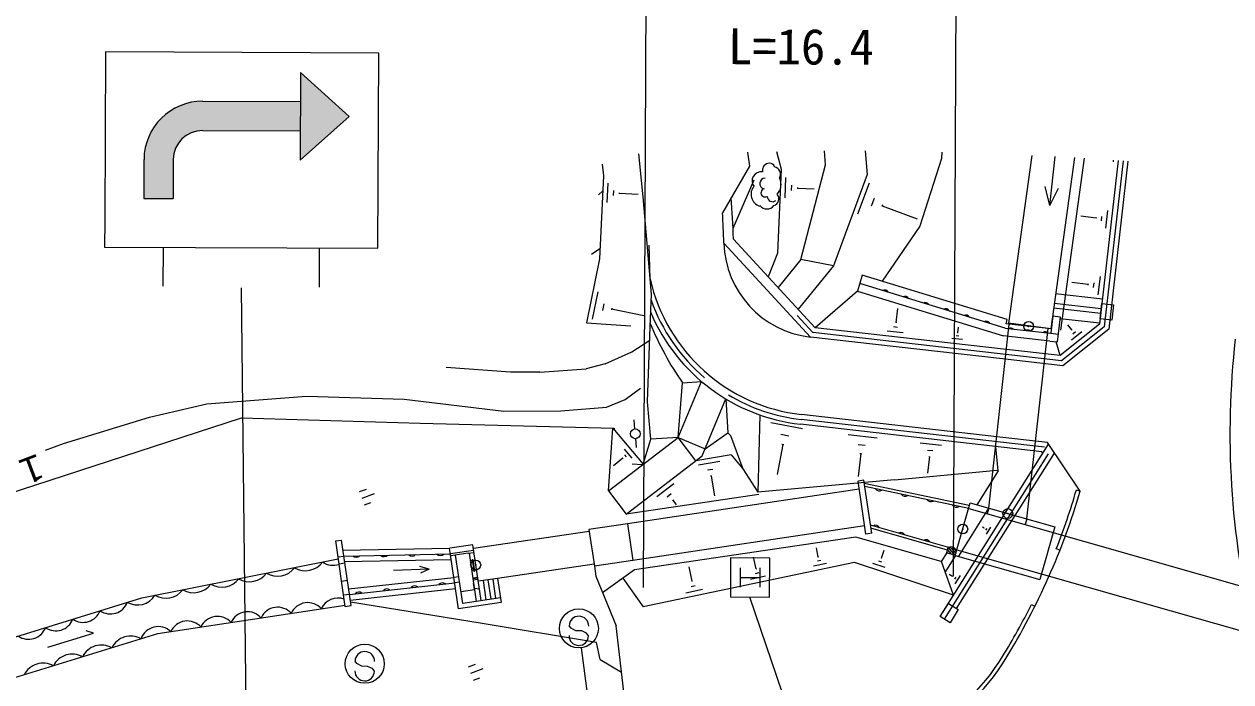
# Model space of a CAD drawing. Units: millimetres, scale not verified. Extents: x 40000 to 680000, y 20000 to 380000.
# Drawn here: x 136750 to 198574, y 310882 to 344597 of the extents above; entities that cross this region are included whole.
import ezdxf
from ezdxf.enums import TextEntityAlignment as Align

# ---------------------------------------------------------------- set-up
doc = ezdxf.new("R2010")
doc.units = ezdxf.units.MM
doc.header["$LTSCALE"] = 1000
doc.header["$PDMODE"] = 32
doc.header["$PDSIZE"] = 500
for name, color, linetype, lineweight in [('M-BGD', 7, 'Continuous', 25), ('M-STR-HTXT', 7, 'Continuous', 13), ('M-STR-STRC', 7, 'Continuous', 25)]:
    doc.layers.add(name, color=color, linetype=linetype, lineweight=lineweight)
doc.styles.add('@ＭＳ ゴシック', font='')
doc.styles.add('ＭＳ ゴシック', font='')
doc.styles.get('@ＭＳ ゴシック').set_extended_font_data('@MS Gothic')
doc.styles.get('ＭＳ ゴシック').set_extended_font_data('MS Gothic')

msp = doc.modelspace()

# ---------------------------------------------------------------- hatches: boundary and pattern name
at = {"layer": 'M-STR-STRC'}
for points in [[(153401, 339863), (150911, 342124), (150904, 340624), (150898, 339124), (150891, 337624)], [(150898, 339124), (150904, 340624), (145905, 340647), (145852, 340647), (145800, 340646), (145748, 340644), (145695, 340641), (145643, 340637), (145591, 340632), (145539, 340627), (145487, 340620), (145435, 340613), (145383, 340604), (145332, 340595), (145281, 340585), (145229, 340574), (145178, 340562), (145128, 340549), (145077, 340535), (145027, 340520), (144977, 340505), (144927, 340488), (144878, 340471), (144829, 340453), (144780, 340434), (144731, 340414), (144683, 340394), (144635, 340372), (144588, 340350), (144541, 340327), (144495, 340303), (144448, 340278), (144403, 340252), (144357, 340226), (144313, 340199), (144268, 340171), (144225, 340142), (144181, 340113), (144139, 340082), (144096, 340052), (144055, 340020), (144014, 339987), (143973, 339954), (143933, 339921), (143894, 339886), (143855, 339851), (143817, 339815), (143779, 339778), (143742, 339741), (143706, 339703), (143671, 339665), (143636, 339626), (143601, 339586), (143568, 339546), (143535, 339505), (143503, 339464), (143472, 339422), (143441, 339379), (143411, 339336), (143382, 339293), (143354, 339249), (143326, 339204), (143300, 339159), (143274, 339114), (143248, 339068), (143224, 339022), (143200, 338975), (143178, 338928), (143156, 338880), (143135, 338832), (143114, 338784), (143095, 338735), (143076, 338686), (143059, 338637), (143042, 338588), (143026, 338538), (143011, 338488), (142997, 338437), (142983, 338387), (142971, 338336), (142959, 338285), (142948, 338233), (142939, 338182), (142930, 338130), (142922, 338079), (142915, 338027), (142909, 337975), (142903, 337923), (142899, 337870), (142896, 337818), (142893, 337766), (142891, 337714), (142891, 337661), (142881, 335661), (144381, 335654), (144391, 337654), (144391, 337680), (144392, 337707), (144393, 337733), (144395, 337759), (144397, 337785), (144400, 337811), (144403, 337837), (144406, 337863), (144410, 337889), (144415, 337915), (144420, 337940), (144425, 337966), (144431, 337991), (144437, 338017), (144444, 338042), (144451, 338067), (144458, 338092), (144466, 338117), (144475, 338142), (144484, 338167), (144493, 338191), (144503, 338216), (144513, 338240), (144523, 338264), (144534, 338288), (144546, 338311), (144557, 338334), (144570, 338358), (144582, 338381), (144595, 338403), (144609, 338426), (144622, 338448), (144636, 338470), (144651, 338492), (144666, 338513), (144681, 338535), (144697, 338556), (144713, 338576), (144729, 338597), (144746, 338617), (144763, 338637), (144781, 338656), (144798, 338675), (144816, 338694), (144835, 338713), (144854, 338731), (144873, 338749), (144892, 338767), (144912, 338784), (144932, 338801), (144952, 338817), (144973, 338834), (144993, 338849), (145015, 338865), (145036, 338880), (145058, 338895), (145080, 338909), (145102, 338923), (145124, 338937), (145147, 338950), (145170, 338963), (145193, 338975), (145216, 338987), (145239, 338999), (145263, 339010), (145287, 339020), (145311, 339031), (145335, 339041), (145360, 339050), (145384, 339059), (145409, 339068), (145434, 339076), (145459, 339084), (145484, 339091), (145509, 339098), (145535, 339104), (145560, 339110), (145586, 339116), (145611, 339121), (145637, 339126), (145663, 339130), (145689, 339134), (145715, 339137), (145741, 339140), (145767, 339142), (145793, 339144), (145819, 339146), (145845, 339147), (145871, 339147), (145898, 339147)]]:
    msp.add_hatch(color=256, dxfattribs=at).paths.add_polyline_path(points)

# ---------------------------------------------------------------- linework, layer by layer
at = {"layer": 'M-BGD'}
for p, q in [((168467, 335751), (168240, 337956)), ((173812, 338034), (173914, 337322)), ((175303, 338066), (175534, 337154)), ((177801, 337383), (177760, 338094)), ((179842, 338095), (179945, 336887)), ((183756, 337701), (182636, 334238)), ((183760, 338037), (183756, 337701)), ((188371, 337871), (187186, 329273)), ((189303, 335296), (189577, 337807)), ((190555, 337755), (189346, 328980)), ((191056, 337725), (189842, 328913)), ((192801, 337611), (191846, 329216)), ((193050, 337589), (192082, 329084)), ((193299, 337567), (192319, 328953)), ((192551, 337628), (192540, 337534)), ((166359, 337417), (166425, 336829)), ((173914, 337322), (172530, 334932)), ((175534, 337154), (175341, 332864)), ((176537, 332534), (177801, 337383)), ((166425, 336829), (166224, 332561)), ((166657, 336452), (166610, 335454)), ((173072, 334133), (174145, 336619)), ((175765, 336741), (175718, 335693)), ((176062, 336334), (176050, 336072)), ((179945, 336887), (178208, 332216)), ((180046, 336441), (179454, 334850)), ((166173, 335842), (166387, 336037)), ((166939, 336064), (166927, 335814)), ((167234, 335956), (167231, 335894)), ((167233, 335925), (168205, 335879)), ((168884, 330748), (168467, 335751)), ((176372, 336222), (176369, 336156)), ((176371, 336189), (177227, 336151)), ((189303, 335296), (189065, 336267)), ((189303, 335296), (189745, 336193)), ((180301, 335667), (180153, 335269)), ((180723, 335340), (180686, 335241)), ((180705, 335291), (182499, 334624)), ((191667, 334657), (190895, 334745)), ((191670, 334685), (191663, 334629)), ((191949, 334739), (191923, 334514)), ((192257, 335045), (192155, 334146)), ((182636, 334238), (180704, 331423)), ((168818, 331544), (168766, 333260)), ((172599, 333375), (177032, 328557)), ((173093, 333576), (177274, 329032)), ((165815, 332811), (166249, 333102)), ((165815, 332810), (166249, 333101)), ((175341, 332864), (174868, 331647)), ((166224, 332561), (165568, 329286)), ((176537, 332534), (175375, 331096)), ((178208, 332216), (176402, 329980)), ((178208, 332216), (176537, 332534)), ((179693, 331737), (179442, 330917)), ((187109, 329459), (179692, 331733)), ((191872, 331657), (191765, 330720)), ((166141, 330874), (165859, 329466)), ((179442, 330917), (177274, 329032)), ((179441, 330914), (186934, 328616)), ((187016, 329010), (179558, 331296)), ((191991, 330499), (189593, 330772)), ((191256, 331252), (190429, 331346)), ((191259, 331282), (191252, 331223)), ((191550, 331338), (191524, 331103)), ((166458, 330262), (166387, 329910)), ((168825, 329074), (168884, 330748)), ((191935, 330002), (189525, 330276)), ((191876, 329486), (191967, 330280)), ((191967, 330280), (192563, 330213)), ((192563, 330213), (192472, 329418)), ((166854, 330045), (166836, 329957)), ((166845, 330001), (168500, 329670)), ((176359, 329657), (177153, 328794)), ((181428, 329306), (181509, 330022)), ((189445, 329645), (189346, 328751)), ((189442, 329645), (189839, 329601)), ((191908, 329764), (189492, 330038)), ((189696, 328309), (189839, 329601)), ((165568, 329286), (167836, 329138)), ((168689, 325243), (168825, 329074)), ((186934, 327934), (177274, 329032)), ((181501, 329050), (181298, 329073)), ((181453, 329303), (181402, 329309)), ((184588, 328774), (184621, 329068)), ((186173, 319789), (187221, 329217)), ((187016, 329010), (189342, 328751)), ((187061, 329231), (187109, 329459)), ((189368, 328978), (187062, 329235)), ((189346, 328980), (187186, 329273)), ((188124, 319233), (189209, 328996)), ((191846, 329216), (189822, 327606)), ((191851, 329267), (189828, 329497)), ((192082, 329084), (189897, 327346)), ((192319, 328953), (189972, 327085)), ((190423, 328927), (190214, 329189)), ((190440, 328940), (190406, 328914)), ((192472, 329418), (191876, 329486)), ((167888, 327806), (168801, 328405)), ((186878, 327437), (177032, 328557)), ((189897, 327346), (177153, 328794)), ((181778, 328772), (180966, 328864)), ((184817, 328426), (184287, 328487)), ((184636, 328608), (184504, 328623)), ((184605, 328772), (184571, 328776)), ((189298, 328353), (186934, 328616)), ((189298, 328353), (189696, 328309)), ((189342, 328751), (189740, 328707)), ((189822, 327606), (189618, 328318)), ((190945, 328819), (190411, 328394)), ((190617, 328820), (190484, 328713)), ((166520, 327191), (167888, 327806)), ((189822, 327606), (186934, 327934)), ((166520, 327191), (165539, 326925)), ((189972, 327085), (186878, 327437)), ((161669, 326755), (158369, 326989)), ((163169, 326755), (161669, 326755)), ((163169, 326755), (165539, 326925)), ((167536, 325357), (168323, 325945)), ((170259, 323407), (171451, 326281)), ((170259, 323407), (170482, 326215)), ((170482, 326215), (171451, 326281)), ((146111, 325136), (151224, 325531)), ((151224, 325531), (156216, 325365)), ((156216, 325365), (161318, 324757)), ((166579, 324956), (167536, 325357)), ((168859, 323323), (168689, 325243)), ((171490, 322460), (172702, 325383)), ((172702, 325383), (172798, 323641)), ((143178, 324448), (146111, 325136)), ((161318, 324757), (164248, 324782)), ((164248, 324782), (166579, 324956)), ((186426, 323463), (176580, 324582)), ((135837, 320491), (147883, 324422)), ((138770, 323109), (143178, 324448)), ((147883, 324422), (157034, 324144)), ((157034, 324144), (166984, 323891)), ((168038, 323847), (167997, 324314)), ((174446, 324562), (174341, 320611)), ((175010, 324178), (176623, 323862)), ((186370, 322966), (176524, 324085)), ((189031, 322915), (176552, 324334)), ((166681, 320678), (166910, 323893)), ((166681, 320678), (170259, 323407)), ((166910, 323893), (168470, 322043)), ((166984, 323891), (167004, 323782)), ((168123, 322890), (168082, 323349)), ((170259, 323407), (168850, 323323)), ((171169, 322215), (170259, 323407)), ((170259, 323407), (171645, 322833)), ((171645, 322833), (172798, 323641)), ((172798, 323641), (172932, 323511)), ((172932, 323511), (173579, 321803)), ((175520, 323575), (175924, 323496)), ((178974, 323555), (180450, 323387)), ((189174, 323150), (186426, 323463)), ((137841, 322757), (138770, 323109)), ((167499, 322807), (167878, 322357)), ((168470, 322043), (168850, 323323)), ((175627, 323052), (175328, 321518)), ((175577, 323062), (175678, 323042)), ((179477, 323049), (179846, 323007)), ((182661, 323136), (183741, 323013)), ((183029, 322766), (183299, 322735)), ((183677, 314230), (189231, 323066)), ((188888, 322680), (186370, 322966)), ((186645, 321704), (186528, 322948)), ((190854, 320665), (189174, 323150)), ((167419, 322354), (166952, 321961)), ((167407, 322368), (167430, 322340)), ((167506, 322524), (167601, 322412)), ((167591, 319485), (171490, 322460)), ((172976, 322524), (171169, 322215)), ((172385, 322170), (171303, 321984)), ((172976, 322524), (173579, 321803)), ((179611, 322586), (179477, 321406)), ((179565, 322591), (179657, 322580)), ((183127, 322427), (183032, 321588)), ((183093, 322430), (183161, 322423)), ((189217, 322574), (183892, 314103)), ((184526, 314641), (189537, 322613)), ((188940, 322603), (188888, 322680)), ((168426, 322009), (167904, 322046)), ((172035, 321775), (171764, 321729)), ((173579, 321803), (174341, 320611)), ((181333, 321244), (186420, 321722)), ((186645, 321704), (185559, 319965)), ((186645, 321704), (186420, 321722)), ((170035, 321035), (169161, 320369)), ((171989, 321433), (171921, 321422)), ((171955, 321428), (172128, 320418)), ((181333, 321244), (174341, 320611)), ((179768, 321217), (179472, 321173)), ((179875, 318453), (179472, 321173)), ((180172, 318497), (179768, 321217)), ((185174, 319918), (179792, 321056)), ((185143, 319771), (179816, 320897)), ((154277, 320748), (153923, 320619)), ((154676, 320521), (154043, 320290)), ((166681, 320678), (167591, 319485)), ((174391, 320495), (167591, 319485)), ((179534, 320753), (167664, 318991)), ((169907, 320523), (169689, 320357)), ((190662, 320721), (190854, 320665)), ((154501, 320055), (154172, 319935)), ((170025, 320199), (169970, 320157)), ((169998, 320178), (170160, 319965)), ((184457, 317367), (185225, 320060)), ((186159, 319793), (184616, 317322)), ((185143, 319771), (208222, 313189)), ((185225, 320060), (189552, 318826)), ((186172, 319790), (186090, 319501)), ((188124, 319233), (188041, 318945)), ((165700, 318598), (159766, 317717)), ((167664, 318991), (165686, 318697)), ((165686, 318697), (165965, 316818)), ((167664, 318991), (167943, 317112)), ((179813, 318873), (167943, 317112)), ((180172, 318497), (179875, 318453)), ((184539, 317656), (180110, 318919)), ((184057, 317637), (180134, 318756)), ((185928, 318765), (185845, 318818)), ((185936, 318776), (185921, 318754)), ((186066, 318742), (186009, 318651)), ((186260, 318809), (186032, 318447)), ((189552, 318826), (188784, 316133)), ((152712, 318108), (153009, 318151)), ((153200, 314747), (152712, 318108)), ((153497, 314790), (153009, 318151)), ((159736, 317915), (158563, 317741)), ((160162, 315047), (159736, 317915)), ((179361, 318301), (168017, 316617)), ((183740, 317052), (179361, 318301)), ((184016, 317493), (184098, 317781)), ((142786, 315189), (152844, 317196)), ((152832, 317283), (153129, 317326)), ((153085, 317625), (158549, 317741)), ((153129, 317326), (158593, 317442)), ((153169, 317047), (158635, 317163)), ((159012, 314623), (158549, 317739)), ((159780, 317618), (158593, 317442)), ((159498, 317475), (158608, 317343)), ((159222, 314907), (158855, 317380)), ((159498, 317475), (159795, 317519)), ((159548, 317483), (159915, 315010)), ((174252, 316672), (174126, 317271)), ((177436, 317282), (177338, 317748)), ((177456, 317287), (177415, 317278)), ((180697, 317221), (180658, 317234)), ((180677, 317227), (180809, 317628)), ((184016, 317493), (183740, 317052)), ((184466, 317365), (183918, 316487)), ((184457, 317367), (184016, 317493)), ((184027, 317532), (184074, 317476)), ((184060, 317648), (184246, 317427)), ((184093, 317764), (184418, 317378)), ((184245, 317740), (184483, 317457)), ((184416, 317691), (184516, 317573)), ((184457, 317367), (188784, 316133)), ((184539, 317656), (207619, 311073)), ((189817, 317634), (189630, 317707)), ((153181, 316963), (152884, 316920)), ((157507, 316660), (155670, 316599)), ((157507, 316660), (157026, 316794)), ((157507, 316660), (157052, 316453)), ((159710, 317102), (159606, 317087)), ((159784, 316608), (159680, 316592)), ((159703, 317152), (159742, 317158)), ((159703, 317152), (159791, 316558)), ((159742, 317158), (159831, 316564)), ((159750, 317108), (159854, 317124)), ((159791, 316558), (159831, 316564)), ((159823, 316614), (159927, 316629)), ((165950, 316917), (161004, 316183)), ((167943, 317112), (165965, 316818)), ((165965, 316818), (166041, 316306)), ((168017, 316617), (166389, 315454)), ((179293, 316999), (168471, 314723)), ((170972, 316042), (170817, 316780)), ((174276, 316677), (174229, 316667)), ((177854, 316952), (177186, 316811)), ((177561, 317099), (177394, 317064)), ((184365, 315325), (179293, 316999)), ((180869, 316742), (180235, 316952)), ((180694, 317011), (180535, 317063)), ((184365, 315325), (183743, 317055)), ((153311, 316073), (153014, 316030)), ((153373, 315643), (158772, 316235)), ((153413, 315366), (158813, 315958)), ((159020, 316272), (158772, 316235)), ((159061, 315995), (158813, 315958)), ((159986, 316233), (159738, 316197)), ((159991, 316198), (159744, 316161)), ((160000, 316134), (159753, 316098)), ((159762, 315932), (159809, 315610)), ((161004, 316183), (160015, 316036)), ((160262, 316072), (160409, 315083)), ((160510, 316109), (160657, 315120)), ((160757, 316146), (160904, 315157)), ((161004, 316183), (161188, 314946)), ((166041, 316306), (167087, 313750)), ((167421, 316192), (168471, 314723)), ((170999, 316048), (170945, 316037)), ((174729, 316295), (173968, 316134)), ((174396, 316463), (174205, 316423)), ((184316, 316279), (184149, 316384)), ((184324, 316292), (184307, 316266)), ((184476, 316252), (184409, 316147)), ((184702, 316331), (184436, 315909)), ((153413, 315366), (153117, 315323)), ((153457, 315069), (158858, 315661)), ((159827, 315603), (159134, 315501)), ((160075, 315633), (159817, 315670)), ((171510, 315618), (170651, 315437)), ((171134, 315807), (170919, 315762)), ((133557, 312332), (142786, 315189)), ((143596, 313357), (153190, 314819)), ((153200, 314747), (153497, 314790)), ((160114, 313891), (153471, 314968)), ((161188, 314946), (159012, 314623)), ((161151, 315193), (159222, 314907)), ((183677, 314230), (184102, 314907)), ((184102, 314907), (184610, 314588)), ((188358, 314849), (188536, 314760)), ((184185, 313911), (183677, 314230)), ((184610, 314588), (184185, 313911)), ((140309, 313384), (139923, 313497)), ((166070, 312898), (160114, 313891)), ((167562, 309639), (167087, 313750)), ((134000, 310404), (143596, 313357)), ((137965, 312660), (140309, 313384)), ((166255, 312022), (166070, 312898)), ((159855, 311771), (159501, 311642)), ((166255, 312022), (167360, 311386)), ((160254, 311543), (159621, 311312)), ((160080, 311078), (159751, 310958))]:
    msp.add_line(p, q, dxfattribs=at)
msp.add_circle((168060, 323598), 250, dxfattribs=at)
for centre, radius, start, end in [((174509, 336559), 465, 81.22987, 218.21173), ((174958, 337091), 385, 93.95956, 190.84622), ((174918, 337173), 302, 22.71618, 87.54651), ((175089, 336890), 414, 332.51806, 74.92618), ((174713, 336425), 272, 88.25355, 258.72326), ((174806, 336379), 725, 315.79623, 26.19842), ((118763, 331761), 54360, 1.91408, 4.16485), ((174641, 335878), 648, 140.93503, 250.37269), ((174714, 335952), 214, 104.9191, 300.63998), ((175097, 335768), 274, 180.12912, 308.31541), ((175060, 335636), 356, 285.86545, 41.73436), ((174803, 335580), 455, 218.86105, 321.05443), ((118763, 331761), 53860, 1.71719, 3.37582), ((177597, 333525), 5000, 181.71718, 263.51367), ((177597, 333525), 9000, 192.71466, 263.51367), ((180824, 330716), 247, 30.95283, 114.95633), ((177597, 333525), 9250, 199.42282, 229.68538), ((181865, 330397), 247, 30.95283, 114.95633), ((182906, 330078), 247, 30.95283, 114.95633), ((177597, 333525), 9500, 202.98086, 263.51367), ((183948, 329759), 247, 30.95283, 114.95633), ((184989, 329439), 247, 30.95283, 114.95633), ((182688, 334810), 14928, 201.83349, 215.14973), ((186030, 329120), 247, 30.95283, 114.95633), ((187302, 328850), 164, 44.36996, 121.02708), ((188164, 328754), 164, 44.36996, 122.94273), ((189063, 328657), 164, 42.80923, 122.59157), ((241527, 323583), 43000, 173.51042, 193.5182), ((177597, 333525), 9250, 238.98567, 263.51367), ((180568, 320924), 251, 214.56552, 301.56311), ((181886, 320646), 251, 214.56552, 301.56311), ((156781, 330628), 35500, 328.50496, 343.69975), ((156781, 330628), 35300, 338.52763, 343.69977), ((183204, 320367), 251, 214.56552, 301.56311), ((184523, 320088), 251, 214.56552, 301.56311), ((180361, 318658), 251, 30.58259, 117.58018), ((181657, 318288), 251, 30.58259, 117.58018), ((182953, 317919), 251, 30.58259, 117.58018), ((184249, 317549), 251, 30.58259, 117.58018), ((153757, 317521), 251, 227.39914, 315.02939), ((155194, 317551), 251, 227.39914, 315.02939), ((156631, 317582), 251, 227.39914, 315.02939), ((158068, 317612), 251, 227.39914, 315.02939), ((149728, 317392), 1095, 239.42817, 323.13597), ((151159, 317674), 1095, 239.42817, 323.13597), ((152589, 317956), 1095, 239.42817, 285.81271), ((146868, 316828), 1095, 239.42817, 323.13597), ((148298, 317110), 1095, 239.42817, 323.13597), ((158193, 315708), 251, 52.44609, 140.07634), ((142559, 315866), 1044, 240.31944, 328.83409), ((144008, 316265), 1095, 239.42817, 323.13597), ((145438, 316546), 1095, 239.42817, 323.13597), ((153906, 315238), 251, 52.44609, 140.07634), ((155335, 315395), 251, 52.44609, 140.07634), ((156764, 315551), 251, 52.44609, 140.07634), ((141171, 315301), 936, 235.81721, 338.58815), ((149739, 313775), 934, 41.13382, 155.37282), ((151282, 314010), 934, 41.13382, 155.37282), ((152825, 314245), 934, 69.88741, 155.37282), ((156781, 330628), 35300, 328.50496, 333.44848), ((138375, 314435), 936, 235.81721, 338.58815), ((139773, 314868), 936, 235.81721, 338.58815), ((146653, 313305), 934, 41.13382, 155.37282), ((148196, 313540), 934, 41.13382, 155.37282), ((136977, 314003), 936, 235.81721, 338.58815), ((143618, 312782), 934, 46.42108, 160.46068), ((145110, 313070), 934, 41.13382, 155.37282), ((142210, 312149), 1083, 60.82739, 153.47505), ((139216, 311225), 1083, 60.82739, 153.47505), ((140713, 311687), 1083, 60.82739, 153.47505), ((137719, 310763), 1083, 60.82739, 153.47505), ((177245, 318090), 11300, 298.46217, 328.50503), ((177245, 318090), 11500, 298.46223, 328.50503)]:
    msp.add_arc(centre, radius, start, end, dxfattribs=at)
for p in [(188215, 329106), (187148, 319511), (184841, 318713), (159890, 316876)]:
    msp.add_point(p, dxfattribs=at)
at = {"layer": 'M-STR-HTXT'}
for p, q in [((168476, 315723), (168622, 347399)), ((184370, 316325), (184513, 347325))]:
    msp.add_line(p, q, dxfattribs=at)
at = {"layer": 'M-STR-STRC'}
for p, q in [((140916, 343170), (140876, 334561)), ((154916, 343106), (140916, 343170)), ((154870, 333106), (154916, 343106)), ((150911, 342124), (150891, 337624)), ((150911, 342124), (153401, 339863)), ((145905, 340647), (150904, 340624)), ((153401, 339863), (150891, 337624)), ((145898, 339147), (150898, 339124)), ((142891, 337661), (142881, 335661)), ((144391, 337654), (144381, 335654)), ((142881, 335661), (144381, 335654)), ((140876, 334554), (140870, 333170)), ((140870, 333170), (154870, 333106)), ((143870, 333157), (143861, 331157)), ((151870, 333120), (151861, 331120)), ((148183, 304270), (147892, 331077)), ((172946, 317236), (172936, 315236)), ((174946, 317226), (172946, 317236)), ((174936, 315226), (174946, 317226)), ((173443, 316733), (173439, 315733)), ((174443, 316729), (174439, 315729)), ((173441, 316233), (174441, 316229)), ((172936, 315236), (174936, 315226)), ((177101, 305903), (173936, 315231)), ((164772, 313635), (164673, 313754)), ((165016, 313495), (164772, 313635)), ((165317, 313491), (165016, 313495)), ((165561, 313378), (165317, 313491)), ((165666, 313241), (165561, 313378)), ((166466, 303858), (165303, 312631)), ((153802, 311823), (153704, 311941)), ((154047, 311682), (153802, 311823)), ((154347, 311678), (154047, 311682)), ((154592, 311566), (154347, 311678)), ((154697, 311429), (154592, 311566))]:
    msp.add_line(p, q, dxfattribs=at)
for centre in [(165171, 313623), (154202, 311810)]:
    msp.add_circle(centre, 1000, dxfattribs=at)
for centre, radius, start, end in [((145891, 337647), 3000, 89.73502, 179.73502), ((145891, 337647), 1500, 89.73502, 179.73502), ((165173, 313748), 500, 359.2899, 179.2899), ((165166, 313248), 500, 179.2899, 359.2899), ((154204, 311935), 500, 359.2899, 179.2899), ((154197, 311435), 500, 179.2899, 359.2899)]:
    msp.add_arc(centre, radius, start, end, dxfattribs=at)

# ---------------------------------------------------------------- texts
at = {"layer": 'M-BGD', "style": 'ＭＳ ゴシック'}
msp.add_text('１００', height=1320, rotation=200.731, dxfattribs=at).set_placement((137613, 323083), align=Align.BOTTOM_LEFT)
at = {"layer": 'M-STR-HTXT', "style": '@ＭＳ ゴシック'}
msp.add_text('L=16.4', height=1833, rotation=359.735, dxfattribs=at).set_placement((176554, 344362), align=Align.TOP_CENTER)

doc.saveas('drawing.dxf')
